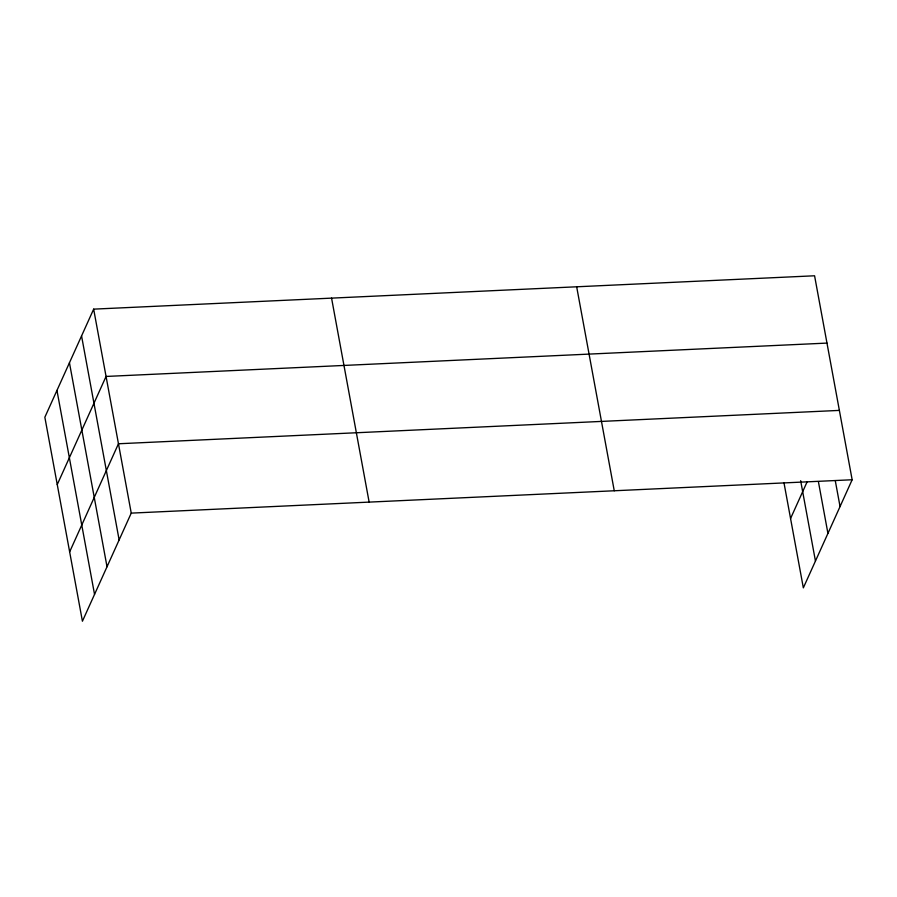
<?xml version="1.0" encoding="UTF-8"?>
<svg xmlns="http://www.w3.org/2000/svg" width="897" height="897" viewBox="0 0 897 897"><rect width="100%" height="100%" fill="white"/><g stroke="black" fill="none" stroke-linecap="round" stroke-linejoin="round"><path stroke-width="1.35" d="M93.658 309.14L44.85 417.24L82.423 621.217L131.242 513.118L93.658 309.14L814.577 275.783L852.15 479.76L803.342 587.86L783.978 482.788M57.251 484.559L106.059 376.448L826.978 343.091M69.652 551.868L118.46 443.768L839.368 410.4M790.56 518.511L807.21 481.633M131.242 513.118L852.15 479.76M835.286 480.725L840.052 506.558M818.412 481.711L827.931 533.39M800.651 480.691L815.451 561.029M576.67 286.782L614.254 490.771M331.565 298.129L369.138 502.107M81.56 335.938L119.133 539.927M69.45 362.769L107.023 566.747M56.959 390.419L94.544 594.397"/></g></svg>
